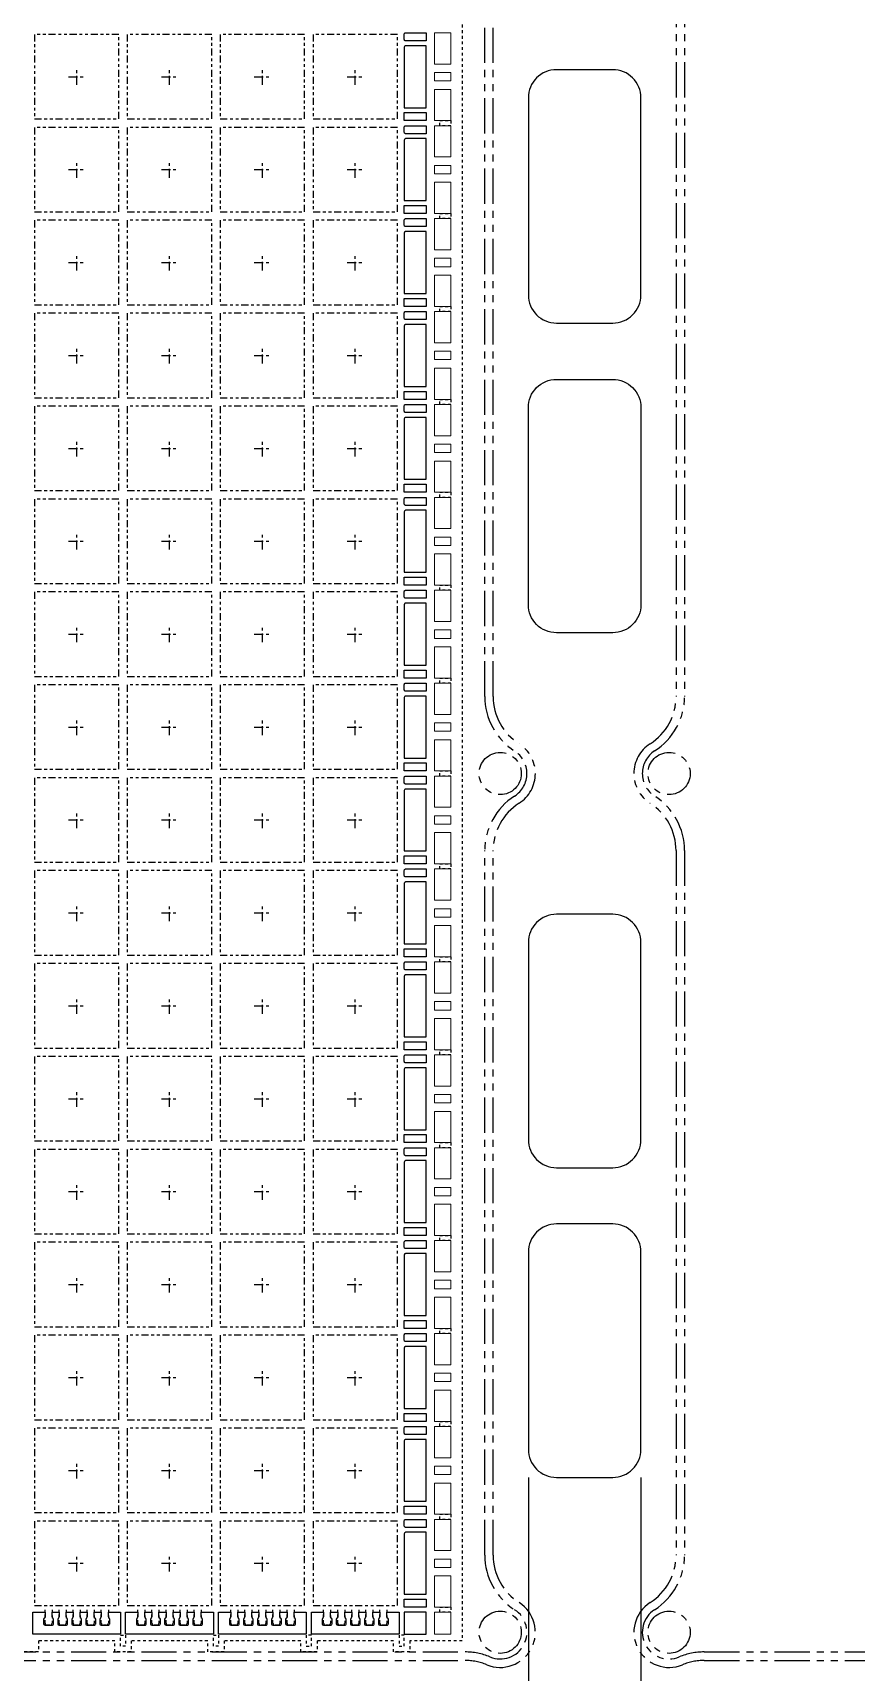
# Model space of a CAD drawing. Extents: x -344 to -21, y -394 to -4.
# Drawn here: x -262.6 to -233.3, y -335.7 to -277.4 of the extents above; entities that cross this region are included whole.
import ezdxf

# ---------------------------------------------------------------- set-up
doc = ezdxf.new("R2010")
doc.units = 0
doc.header["$MEASUREMENT"] = 0
for name, pattern in [('CENTER', [50.8, 31.75, -6.35, 6.35, -6.35]), ('HIDDEN', [0.375, 0.25, -0.125]), ('PHANTOM', [2.5, 1.25, -0.25, 0.25, -0.25, 0.25, -0.25])]:
    doc.linetypes.add(name, pattern=pattern)
doc.layers.add('1', color=7, linetype='CONTINUOUS')
doc.layers.add('1D', color=4, linetype='CONTINUOUS')

msp = doc.modelspace()

# ---------------------------------------------------------------- linework, layer by layer
at = {"layer": '1'}
for points in [[(-249.3483, -277.7288, -0.4142136), (-249.3983, -277.6788), (-249.3983, -277.4938, -0.4142136), (-249.3483, -277.4438), (-248.6183, -277.4438), (-248.6183, -277.7288)], [(-240.9883, -286.7538), (-240.9883, -279.7538, 0.4142136), (-241.9883, -278.7538), (-243.9883, -278.7538, 0.4142136), (-244.9883, -279.7538), (-244.9883, -286.7538, 0.4142136), (-243.9883, -287.7538), (-241.9883, -287.7538, 0.4142136)], [(-249.3483, -281.0288, -0.4142136), (-249.3983, -280.9788), (-249.3983, -280.7938, -0.4142136), (-249.3483, -280.7438), (-248.6183, -280.7438), (-248.6183, -281.0288)], [(-249.3483, -284.3288, -0.4142136), (-249.3983, -284.2788), (-249.3983, -284.0938, -0.4142136), (-249.3483, -284.0438), (-248.6183, -284.0438), (-248.6183, -284.3288)], [(-249.3483, -287.6288, -0.4142136), (-249.3983, -287.5788), (-249.3983, -287.3938, -0.4142136), (-249.3483, -287.3438), (-248.6183, -287.3438), (-248.6183, -287.6288)], [(-241.9883, -298.7538), (-243.9883, -298.7538, -0.4142136), (-244.9883, -297.7538), (-244.9883, -290.7538, -0.4142136), (-243.9883, -289.7538), (-241.9883, -289.7538, -0.4142136), (-240.9883, -290.7538), (-240.9883, -297.7538, -0.4142136)], [(-249.3483, -290.9288, -0.4142136), (-249.3983, -290.8788), (-249.3983, -290.6938, -0.4142136), (-249.3483, -290.6438), (-248.6183, -290.6438), (-248.6183, -290.9288)], [(-249.3483, -294.2288, -0.4142136), (-249.3983, -294.1788), (-249.3983, -293.9938, -0.4142136), (-249.3483, -293.9438), (-248.6183, -293.9438), (-248.6183, -294.2288)], [(-249.3483, -297.5288, -0.4142136), (-249.3983, -297.4788), (-249.3983, -297.2938, -0.4142136), (-249.3483, -297.2438), (-248.6183, -297.2438), (-248.6183, -297.5288)], [(-249.3483, -300.8288, -0.4142136), (-249.3983, -300.7788), (-249.3983, -300.5938, -0.4142136), (-249.3483, -300.5438), (-248.6183, -300.5438), (-248.6183, -300.8288)], [(-249.3483, -304.1288, -0.4142136), (-249.3983, -304.0788), (-249.3983, -303.8938, -0.4142136), (-249.3483, -303.8438), (-248.6183, -303.8438), (-248.6183, -304.1288)], [(-249.3483, -307.4288, -0.4142136), (-249.3983, -307.3788), (-249.3983, -307.1938, -0.4142136), (-249.3483, -307.1438), (-248.6183, -307.1438), (-248.6183, -307.4288)], [(-243.9883, -317.7538), (-241.9883, -317.7538, 0.4142136), (-240.9883, -316.7538), (-240.9883, -309.7538, 0.4142136), (-241.9883, -308.7538), (-243.9883, -308.7538, 0.4142136), (-244.9883, -309.7538), (-244.9883, -316.7538, 0.4142136)], [(-249.3483, -310.7288, -0.4142136), (-249.3983, -310.6788), (-249.3983, -310.4938, -0.4142136), (-249.3483, -310.4438), (-248.6183, -310.4438), (-248.6183, -310.7288)], [(-249.3483, -314.0288, -0.4142136), (-249.3983, -313.9788), (-249.3983, -313.7938, -0.4142136), (-249.3483, -313.7438), (-248.6183, -313.7438), (-248.6183, -314.0288)], [(-249.3483, -317.3288, -0.4142136), (-249.3983, -317.2788), (-249.3983, -317.0938, -0.4142136), (-249.3483, -317.0438), (-248.6183, -317.0438), (-248.6183, -317.3288)], [(-241.9883, -328.7538, 0.4142136), (-240.9883, -327.7538), (-240.9883, -320.7538, 0.4142136), (-241.9883, -319.7538), (-243.9883, -319.7538, 0.4142136), (-244.9883, -320.7538), (-244.9883, -327.7538, 0.4142136), (-243.9883, -328.7538)], [(-249.3483, -320.6288, -0.4142136), (-249.3983, -320.5788), (-249.3983, -320.3938, -0.4142136), (-249.3483, -320.3438), (-248.6183, -320.3438), (-248.6183, -320.6288)], [(-249.3483, -323.9288, -0.4142136), (-249.3983, -323.8788), (-249.3983, -323.6938, -0.4142136), (-249.3483, -323.6438), (-248.6183, -323.6438), (-248.6183, -323.9288)], [(-249.3483, -327.2288, -0.4142136), (-249.3983, -327.1788), (-249.3983, -326.9938, -0.4142136), (-249.3483, -326.9438), (-248.6183, -326.9438), (-248.6183, -327.2288)], [(-249.3483, -330.5288, -0.4142136), (-249.3983, -330.4788), (-249.3983, -330.2938, -0.4142136), (-249.3483, -330.2438), (-248.6183, -330.2438), (-248.6183, -330.5288)], [(-259.4783, -334.3238), (-262.5983, -334.3238), (-262.5983, -333.5438), (-262.1633, -333.5438), (-262.1633, -333.7038), (-262.2133, -333.7904), (-262.2133, -333.9538, 0.4142132), (-262.1633, -334.0038), (-261.9133, -334.0038, 0.4142139), (-261.8633, -333.9538), (-261.8633, -333.7904), (-261.9133, -333.7038), (-261.9133, -333.5438), (-261.6633, -333.5438), (-261.6633, -333.7038), (-261.7133, -333.7904), (-261.7133, -333.9538, 0.4142132), (-261.6633, -334.0038), (-261.4133, -334.0038, 0.4142139), (-261.3633, -333.9538), (-261.3633, -333.7904), (-261.4133, -333.7038), (-261.4133, -333.5438), (-261.1633, -333.5438), (-261.1633, -333.7038), (-261.2133, -333.7904), (-261.2133, -333.9538, 0.4142132), (-261.1633, -334.0038), (-260.9133, -334.0038, 0.4142139), (-260.8633, -333.9538), (-260.8633, -333.7904), (-260.9133, -333.7038), (-260.9133, -333.5438), (-260.6633, -333.5438), (-260.6633, -333.7038), (-260.7133, -333.7904), (-260.7133, -333.9538, 0.4142132), (-260.6633, -334.0038), (-260.4133, -334.0038, 0.4142139), (-260.3633, -333.9538), (-260.3633, -333.7904), (-260.4133, -333.7038), (-260.4133, -333.5438), (-260.1633, -333.5438), (-260.1633, -333.7038), (-260.2133, -333.7904), (-260.2133, -333.9538, 0.4142132), (-260.1633, -334.0038), (-259.9133, -334.0038, 0.4142139), (-259.8633, -333.9538), (-259.8633, -333.7904), (-259.9133, -333.7038), (-259.9133, -333.5438), (-259.4783, -333.5438)], [(-256.1783, -334.3238), (-259.2983, -334.3238), (-259.2983, -333.5438), (-258.8633, -333.5438), (-258.8633, -333.7038), (-258.9133, -333.7904), (-258.9133, -333.9538, 0.4142132), (-258.8633, -334.0038), (-258.6133, -334.0038, 0.4142139), (-258.5633, -333.9538), (-258.5633, -333.7904), (-258.6133, -333.7038), (-258.6133, -333.5438), (-258.3633, -333.5438), (-258.3633, -333.7038), (-258.4133, -333.7904), (-258.4133, -333.9538, 0.4142132), (-258.3633, -334.0038), (-258.1133, -334.0038, 0.4142139), (-258.0633, -333.9538), (-258.0633, -333.7904), (-258.1133, -333.7038), (-258.1133, -333.5438), (-257.8633, -333.5438), (-257.8633, -333.7038), (-257.9133, -333.7904), (-257.9133, -333.9538, 0.4142132), (-257.8633, -334.0038), (-257.6133, -334.0038, 0.4142139), (-257.5633, -333.9538), (-257.5633, -333.7904), (-257.6133, -333.7038), (-257.6133, -333.5438), (-257.3633, -333.5438), (-257.3633, -333.7038), (-257.4133, -333.7904), (-257.4133, -333.9538, 0.4142132), (-257.3633, -334.0038), (-257.1133, -334.0038, 0.4142139), (-257.0633, -333.9538), (-257.0633, -333.7904), (-257.1133, -333.7038), (-257.1133, -333.5438), (-256.8633, -333.5438), (-256.8633, -333.7038), (-256.9133, -333.7904), (-256.9133, -333.9538, 0.4142132), (-256.8633, -334.0038), (-256.6133, -334.0038, 0.4142139), (-256.5633, -333.9538), (-256.5633, -333.7904), (-256.6133, -333.7038), (-256.6133, -333.5438), (-256.1783, -333.5438)], [(-252.8783, -334.3238), (-255.9983, -334.3238), (-255.9983, -333.5438), (-255.5633, -333.5438), (-255.5633, -333.7038), (-255.6133, -333.7904), (-255.6133, -333.9538, 0.4142132), (-255.5633, -334.0038), (-255.3133, -334.0038, 0.4142139), (-255.2633, -333.9538), (-255.2633, -333.7904), (-255.3133, -333.7038), (-255.3133, -333.5438), (-255.0633, -333.5438), (-255.0633, -333.7038), (-255.1133, -333.7904), (-255.1133, -333.9538, 0.4142132), (-255.0633, -334.0038), (-254.8133, -334.0038, 0.4142139), (-254.7633, -333.9538), (-254.7633, -333.7904), (-254.8133, -333.7038), (-254.8133, -333.5438), (-254.5633, -333.5438), (-254.5633, -333.7038), (-254.6133, -333.7904), (-254.6133, -333.9538, 0.4142132), (-254.5633, -334.0038), (-254.3133, -334.0038, 0.4142139), (-254.2633, -333.9538), (-254.2633, -333.7904), (-254.3133, -333.7038), (-254.3133, -333.5438), (-254.0633, -333.5438), (-254.0633, -333.7038), (-254.1133, -333.7904), (-254.1133, -333.9538, 0.4142132), (-254.0633, -334.0038), (-253.8133, -334.0038, 0.4142139), (-253.7633, -333.9538), (-253.7633, -333.7904), (-253.8133, -333.7038), (-253.8133, -333.5438), (-253.5633, -333.5438), (-253.5633, -333.7038), (-253.6133, -333.7904), (-253.6133, -333.9538, 0.4142132), (-253.5633, -334.0038), (-253.3133, -334.0038, 0.4142139), (-253.2633, -333.9538), (-253.2633, -333.7904), (-253.3133, -333.7038), (-253.3133, -333.5438), (-252.8783, -333.5438)], [(-249.5783, -334.3238), (-252.6983, -334.3238), (-252.6983, -333.5438), (-252.2633, -333.5438), (-252.2633, -333.7038), (-252.3133, -333.7904), (-252.3133, -333.9538, 0.4142132), (-252.2633, -334.0038), (-252.0133, -334.0038, 0.4142139), (-251.9633, -333.9538), (-251.9633, -333.7904), (-252.0133, -333.7038), (-252.0133, -333.5438), (-251.7633, -333.5438), (-251.7633, -333.7038), (-251.8133, -333.7904), (-251.8133, -333.9538, 0.4142132), (-251.7633, -334.0038), (-251.5133, -334.0038, 0.4142139), (-251.4633, -333.9538), (-251.4633, -333.7904), (-251.5133, -333.7038), (-251.5133, -333.5438), (-251.2633, -333.5438), (-251.2633, -333.7038), (-251.3133, -333.7904), (-251.3133, -333.9538, 0.4142132), (-251.2633, -334.0038), (-251.0133, -334.0038, 0.4142139), (-250.9633, -333.9538), (-250.9633, -333.7904), (-251.0133, -333.7038), (-251.0133, -333.5438), (-250.7633, -333.5438), (-250.7633, -333.7038), (-250.8133, -333.7904), (-250.8133, -333.9538, 0.4142132), (-250.7633, -334.0038), (-250.5133, -334.0038, 0.4142139), (-250.4633, -333.9538), (-250.4633, -333.7904), (-250.5133, -333.7038), (-250.5133, -333.5438), (-250.2633, -333.5438), (-250.2633, -333.7038), (-250.3133, -333.7904), (-250.3133, -333.9538, 0.4142132), (-250.2633, -334.0038), (-250.0133, -334.0038, 0.4142139), (-249.9633, -333.9538), (-249.9633, -333.7904), (-250.0133, -333.7038), (-250.0133, -333.5438), (-249.5783, -333.5438)]]:
    msp.add_lwpolyline(points, format="xyb", close=True, dxfattribs=at)
at = {"layer": '1', "lineweight": 20}
for points in [[(-247.7383, -278.5538), (-248.3183, -278.5538), (-248.3183, -277.4438), (-247.7383, -277.4438)], [(-247.7383, -279.1538), (-248.3183, -279.1538), (-248.3183, -278.8538), (-247.7383, -278.8538)], [(-248.3183, -279.4538), (-248.3183, -280.5638), (-247.7383, -280.5638), (-247.7383, -279.4538)], [(-247.7383, -281.8538), (-248.3183, -281.8538), (-248.3183, -280.7438), (-247.7383, -280.7438)], [(-247.7383, -282.4538), (-248.3183, -282.4538), (-248.3183, -282.1538), (-247.7383, -282.1538)], [(-248.3183, -282.7538), (-248.3183, -283.8638), (-247.7383, -283.8638), (-247.7383, -282.7538)], [(-247.7383, -285.1538), (-248.3183, -285.1538), (-248.3183, -284.0438), (-247.7383, -284.0438)], [(-247.7383, -285.7538), (-248.3183, -285.7538), (-248.3183, -285.4538), (-247.7383, -285.4538)], [(-248.3183, -286.0538), (-248.3183, -287.1638), (-247.7383, -287.1638), (-247.7383, -286.0538)], [(-247.7383, -288.4538), (-248.3183, -288.4538), (-248.3183, -287.3438), (-247.7383, -287.3438)], [(-247.7383, -289.0538), (-248.3183, -289.0538), (-248.3183, -288.7538), (-247.7383, -288.7538)], [(-248.3183, -289.3538), (-248.3183, -290.4638), (-247.7383, -290.4638), (-247.7383, -289.3538)], [(-247.7383, -291.7538), (-248.3183, -291.7538), (-248.3183, -290.6438), (-247.7383, -290.6438)], [(-247.7383, -292.3538), (-248.3183, -292.3538), (-248.3183, -292.0538), (-247.7383, -292.0538)], [(-248.3183, -292.6538), (-248.3183, -293.7638), (-247.7383, -293.7638), (-247.7383, -292.6538)], [(-247.7383, -295.0538), (-248.3183, -295.0538), (-248.3183, -293.9438), (-247.7383, -293.9438)], [(-247.7383, -295.6538), (-248.3183, -295.6538), (-248.3183, -295.3538), (-247.7383, -295.3538)], [(-248.3183, -295.9538), (-248.3183, -297.0638), (-247.7383, -297.0638), (-247.7383, -295.9538)], [(-247.7383, -298.3538), (-248.3183, -298.3538), (-248.3183, -297.2438), (-247.7383, -297.2438)], [(-247.7383, -298.9538), (-248.3183, -298.9538), (-248.3183, -298.6538), (-247.7383, -298.6538)], [(-248.3183, -299.2538), (-248.3183, -300.3638), (-247.7383, -300.3638), (-247.7383, -299.2538)], [(-247.7383, -301.6538), (-248.3183, -301.6538), (-248.3183, -300.5438), (-247.7383, -300.5438)], [(-247.7383, -302.2538), (-248.3183, -302.2538), (-248.3183, -301.9538), (-247.7383, -301.9538)], [(-248.3183, -302.5538), (-248.3183, -303.6638), (-247.7383, -303.6638), (-247.7383, -302.5538)], [(-247.7383, -304.9538), (-248.3183, -304.9538), (-248.3183, -303.8438), (-247.7383, -303.8438)], [(-247.7383, -305.5538), (-248.3183, -305.5538), (-248.3183, -305.2538), (-247.7383, -305.2538)], [(-248.3183, -305.8538), (-248.3183, -306.9638), (-247.7383, -306.9638), (-247.7383, -305.8538)], [(-247.7383, -308.2538), (-248.3183, -308.2538), (-248.3183, -307.1438), (-247.7383, -307.1438)], [(-247.7383, -308.8538), (-248.3183, -308.8538), (-248.3183, -308.5538), (-247.7383, -308.5538)], [(-248.3183, -309.1538), (-248.3183, -310.2638), (-247.7383, -310.2638), (-247.7383, -309.1538)], [(-247.7383, -311.5538), (-248.3183, -311.5538), (-248.3183, -310.4438), (-247.7383, -310.4438)], [(-247.7383, -312.1538), (-248.3183, -312.1538), (-248.3183, -311.8538), (-247.7383, -311.8538)], [(-248.3183, -312.4538), (-248.3183, -313.5638), (-247.7383, -313.5638), (-247.7383, -312.4538)], [(-247.7383, -314.8538), (-248.3183, -314.8538), (-248.3183, -313.7438), (-247.7383, -313.7438)], [(-247.7383, -315.4538), (-248.3183, -315.4538), (-248.3183, -315.1538), (-247.7383, -315.1538)], [(-248.3183, -315.7538), (-248.3183, -316.8638), (-247.7383, -316.8638), (-247.7383, -315.7538)], [(-247.7383, -318.1538), (-248.3183, -318.1538), (-248.3183, -317.0438), (-247.7383, -317.0438)], [(-247.7383, -318.7538), (-248.3183, -318.7538), (-248.3183, -318.4538), (-247.7383, -318.4538)], [(-248.3183, -319.0538), (-248.3183, -320.1638), (-247.7383, -320.1638), (-247.7383, -319.0538)], [(-247.7383, -321.4538), (-248.3183, -321.4538), (-248.3183, -320.3438), (-247.7383, -320.3438)], [(-247.7383, -322.0538), (-248.3183, -322.0538), (-248.3183, -321.7538), (-247.7383, -321.7538)], [(-248.3183, -322.3538), (-248.3183, -323.4638), (-247.7383, -323.4638), (-247.7383, -322.3538)], [(-247.7383, -324.7538), (-248.3183, -324.7538), (-248.3183, -323.6438), (-247.7383, -323.6438)], [(-247.7383, -325.3538), (-248.3183, -325.3538), (-248.3183, -325.0538), (-247.7383, -325.0538)], [(-248.3183, -325.6538), (-248.3183, -326.7638), (-247.7383, -326.7638), (-247.7383, -325.6538)], [(-247.7383, -328.0538), (-248.3183, -328.0538), (-248.3183, -326.9438), (-247.7383, -326.9438)], [(-247.7383, -328.6538), (-248.3183, -328.6538), (-248.3183, -328.3538), (-247.7383, -328.3538)], [(-248.3183, -328.9538), (-248.3183, -330.0638), (-247.7383, -330.0638), (-247.7383, -328.9538)], [(-247.7383, -331.3538), (-248.3183, -331.3538), (-248.3183, -330.2438), (-247.7383, -330.2438)], [(-247.7383, -331.9538), (-248.3183, -331.9538), (-248.3183, -331.6538), (-247.7383, -331.6538)], [(-248.3183, -332.2538), (-248.3183, -333.3638), (-247.7383, -333.3638), (-247.7383, -332.2538)], [(-247.7383, -334.3238), (-248.3183, -334.3238), (-248.3183, -333.5438), (-247.7383, -333.5438)]]:
    msp.add_lwpolyline(points, close=True, dxfattribs=at)
at = {"layer": '1', "linetype": 'ByBlock'}
for points in [[(-248.6143, -277.9038), (-249.3483, -277.9038, 0.4142136), (-249.3983, -277.9538), (-249.3983, -280.1038), (-248.6143, -280.1038)], [(-248.6143, -281.2038), (-249.3483, -281.2038, 0.4142136), (-249.3983, -281.2538), (-249.3983, -283.4038), (-248.6143, -283.4038)], [(-248.6143, -284.5038), (-249.3483, -284.5038, 0.4142136), (-249.3983, -284.5538), (-249.3983, -286.7038), (-248.6143, -286.7038)], [(-248.6143, -287.8038), (-249.3483, -287.8038, 0.4142136), (-249.3983, -287.8538), (-249.3983, -290.0038), (-248.6143, -290.0038)], [(-248.6143, -291.1038), (-249.3483, -291.1038, 0.4142136), (-249.3983, -291.1538), (-249.3983, -293.3038), (-248.6143, -293.3038)], [(-248.6143, -294.4038), (-249.3483, -294.4038, 0.4142136), (-249.3983, -294.4538), (-249.3983, -296.6038), (-248.6143, -296.6038)], [(-248.6143, -297.7038), (-249.3483, -297.7038, 0.4142136), (-249.3983, -297.7538), (-249.3983, -299.9038), (-248.6143, -299.9038)], [(-248.6143, -301.0038), (-249.3483, -301.0038, 0.4142136), (-249.3983, -301.0538), (-249.3983, -303.2038), (-248.6143, -303.2038)], [(-248.6143, -304.3038), (-249.3483, -304.3038, 0.4142136), (-249.3983, -304.3538), (-249.3983, -306.5038), (-248.6143, -306.5038)], [(-248.6143, -307.6038), (-249.3483, -307.6038, 0.4142136), (-249.3983, -307.6538), (-249.3983, -309.8038), (-248.6143, -309.8038)], [(-248.6143, -310.9038), (-249.3483, -310.9038, 0.4142136), (-249.3983, -310.9538), (-249.3983, -313.1038), (-248.6143, -313.1038)], [(-248.6143, -314.2038), (-249.3483, -314.2038, 0.4142136), (-249.3983, -314.2538), (-249.3983, -316.4038), (-248.6143, -316.4038)], [(-248.6143, -317.5038), (-249.3483, -317.5038, 0.4142136), (-249.3983, -317.5538), (-249.3983, -319.7038), (-248.6143, -319.7038)], [(-248.6143, -320.8038), (-249.3483, -320.8038, 0.4142136), (-249.3983, -320.8538), (-249.3983, -323.0038), (-248.6143, -323.0038)], [(-248.6143, -324.1038), (-249.3483, -324.1038, 0.4142136), (-249.3983, -324.1538), (-249.3983, -326.3038), (-248.6143, -326.3038)], [(-248.6143, -327.4038), (-249.3483, -327.4038, 0.4142136), (-249.3983, -327.4538), (-249.3983, -329.6038), (-248.6143, -329.6038)], [(-248.6143, -330.7038), (-249.3483, -330.7038, 0.4142136), (-249.3983, -330.7538), (-249.3983, -332.9038), (-248.6143, -332.9038)]]:
    msp.add_lwpolyline(points, format="xyb", close=True, dxfattribs=at)
at = {"layer": '1'}
for points in [[(-249.3983, -280.2788), (-248.6183, -280.2788), (-248.6183, -280.5638), (-249.3983, -280.5638)], [(-249.3983, -283.5788), (-248.6183, -283.5788), (-248.6183, -283.8638), (-249.3983, -283.8638)], [(-249.3983, -286.8788), (-248.6183, -286.8788), (-248.6183, -287.1638), (-249.3983, -287.1638)], [(-249.3983, -290.1788), (-248.6183, -290.1788), (-248.6183, -290.4638), (-249.3983, -290.4638)], [(-249.3983, -293.4788), (-248.6183, -293.4788), (-248.6183, -293.7638), (-249.3983, -293.7638)], [(-249.3983, -296.7788), (-248.6183, -296.7788), (-248.6183, -297.0638), (-249.3983, -297.0638)], [(-249.3983, -300.0788), (-248.6183, -300.0788), (-248.6183, -300.3638), (-249.3983, -300.3638)], [(-249.3983, -303.3788), (-248.6183, -303.3788), (-248.6183, -303.6638), (-249.3983, -303.6638)], [(-249.3983, -306.6788), (-248.6183, -306.6788), (-248.6183, -306.9638), (-249.3983, -306.9638)], [(-249.3983, -309.9788), (-248.6183, -309.9788), (-248.6183, -310.2638), (-249.3983, -310.2638)], [(-249.3983, -313.2788), (-248.6183, -313.2788), (-248.6183, -313.5638), (-249.3983, -313.5638)], [(-249.3983, -316.5788), (-248.6183, -316.5788), (-248.6183, -316.8638), (-249.3983, -316.8638)], [(-249.3983, -319.8788), (-248.6183, -319.8788), (-248.6183, -320.1638), (-249.3983, -320.1638)], [(-249.3983, -323.1788), (-248.6183, -323.1788), (-248.6183, -323.4638), (-249.3983, -323.4638)], [(-249.3983, -326.4788), (-248.6183, -326.4788), (-248.6183, -326.7638), (-249.3983, -326.7638)], [(-249.3983, -329.7788), (-248.6183, -329.7788), (-248.6183, -330.0638), (-249.3983, -330.0638)], [(-249.3983, -333.0788), (-248.6183, -333.0788), (-248.6183, -333.3638), (-249.3983, -333.3638)], [(-248.6183, -333.5438), (-249.3983, -333.5438), (-249.3983, -334.3238), (-248.6183, -334.3238)]]:
    msp.add_lwpolyline(points, close=True, dxfattribs=at)
at = {"layer": '1D', "linetype": 'CENTER', "ltscale": 0.01}
for p, q in [((-261.0383, -279.2926), (-261.0383, -278.7151)), ((-257.7383, -279.2926), (-257.7383, -278.7151)), ((-254.4383, -279.2926), (-254.4383, -278.7151)), ((-251.1383, -279.2926), (-251.1383, -278.7151)), ((-261.3271, -279.0038), (-260.7496, -279.0038)), ((-258.0271, -279.0038), (-257.4496, -279.0038)), ((-254.7271, -279.0038), (-254.1496, -279.0038)), ((-251.4271, -279.0038), (-250.8496, -279.0038)), ((-261.3271, -282.3038), (-260.7496, -282.3038)), ((-261.0383, -282.5926), (-261.0383, -282.0151)), ((-258.0271, -282.3038), (-257.4496, -282.3038)), ((-257.7383, -282.5926), (-257.7383, -282.0151)), ((-254.7271, -282.3038), (-254.1496, -282.3038)), ((-254.4383, -282.5926), (-254.4383, -282.0151)), ((-251.4271, -282.3038), (-250.8496, -282.3038)), ((-251.1383, -282.5926), (-251.1383, -282.0151)), ((-261.0383, -285.8926), (-261.0383, -285.3151)), ((-257.7383, -285.8926), (-257.7383, -285.3151)), ((-254.4383, -285.8926), (-254.4383, -285.3151)), ((-251.1383, -285.8926), (-251.1383, -285.3151)), ((-261.3271, -285.6038), (-260.7496, -285.6038)), ((-258.0271, -285.6038), (-257.4496, -285.6038)), ((-254.7271, -285.6038), (-254.1496, -285.6038)), ((-251.4271, -285.6038), (-250.8496, -285.6038)), ((-261.0383, -289.1926), (-261.0383, -288.6151)), ((-257.7383, -289.1926), (-257.7383, -288.6151)), ((-254.4383, -289.1926), (-254.4383, -288.6151)), ((-251.1383, -289.1926), (-251.1383, -288.6151)), ((-261.3271, -288.9038), (-260.7496, -288.9038)), ((-258.0271, -288.9038), (-257.4496, -288.9038)), ((-254.7271, -288.9038), (-254.1496, -288.9038)), ((-251.4271, -288.9038), (-250.8496, -288.9038)), ((-261.3271, -292.2038), (-260.7496, -292.2038)), ((-261.0383, -292.4926), (-261.0383, -291.9151)), ((-258.0271, -292.2038), (-257.4496, -292.2038)), ((-257.7383, -292.4926), (-257.7383, -291.9151)), ((-254.7271, -292.2038), (-254.1496, -292.2038)), ((-254.4383, -292.4926), (-254.4383, -291.9151)), ((-251.4271, -292.2038), (-250.8496, -292.2038)), ((-251.1383, -292.4926), (-251.1383, -291.9151)), ((-261.0383, -295.7926), (-261.0383, -295.2151)), ((-257.7383, -295.7926), (-257.7383, -295.2151)), ((-254.4383, -295.7926), (-254.4383, -295.2151)), ((-251.1383, -295.7926), (-251.1383, -295.2151)), ((-261.3271, -295.5038), (-260.7496, -295.5038)), ((-258.0271, -295.5038), (-257.4496, -295.5038)), ((-254.7271, -295.5038), (-254.1496, -295.5038)), ((-251.4271, -295.5038), (-250.8496, -295.5038)), ((-261.0383, -299.0926), (-261.0383, -298.5151)), ((-257.7383, -299.0926), (-257.7383, -298.5151)), ((-254.4383, -299.0926), (-254.4383, -298.5151)), ((-251.1383, -299.0926), (-251.1383, -298.5151)), ((-261.3271, -298.8038), (-260.7496, -298.8038)), ((-258.0271, -298.8038), (-257.4496, -298.8038)), ((-254.7271, -298.8038), (-254.1496, -298.8038)), ((-251.4271, -298.8038), (-250.8496, -298.8038)), ((-261.3271, -302.1038), (-260.7496, -302.1038)), ((-261.0383, -302.3926), (-261.0383, -301.8151)), ((-258.0271, -302.1038), (-257.4496, -302.1038)), ((-257.7383, -302.3926), (-257.7383, -301.8151)), ((-254.7271, -302.1038), (-254.1496, -302.1038)), ((-254.4383, -302.3926), (-254.4383, -301.8151)), ((-251.4271, -302.1038), (-250.8496, -302.1038)), ((-251.1383, -302.3926), (-251.1383, -301.8151)), ((-261.0383, -305.6926), (-261.0383, -305.1151)), ((-257.7383, -305.6926), (-257.7383, -305.1151)), ((-254.4383, -305.6926), (-254.4383, -305.1151)), ((-251.1383, -305.6926), (-251.1383, -305.1151)), ((-261.3271, -305.4038), (-260.7496, -305.4038)), ((-258.0271, -305.4038), (-257.4496, -305.4038)), ((-254.7271, -305.4038), (-254.1496, -305.4038)), ((-251.4271, -305.4038), (-250.8496, -305.4038)), ((-261.0383, -308.9926), (-261.0383, -308.4151)), ((-257.7383, -308.9926), (-257.7383, -308.4151)), ((-254.4383, -308.9926), (-254.4383, -308.4151)), ((-251.1383, -308.9926), (-251.1383, -308.4151)), ((-261.3271, -308.7038), (-260.7496, -308.7038)), ((-258.0271, -308.7038), (-257.4496, -308.7038)), ((-254.7271, -308.7038), (-254.1496, -308.7038)), ((-251.4271, -308.7038), (-250.8496, -308.7038)), ((-261.3271, -312.0038), (-260.7496, -312.0038)), ((-261.0383, -312.2926), (-261.0383, -311.7151)), ((-258.0271, -312.0038), (-257.4496, -312.0038)), ((-257.7383, -312.2926), (-257.7383, -311.7151)), ((-254.7271, -312.0038), (-254.1496, -312.0038)), ((-254.4383, -312.2926), (-254.4383, -311.7151)), ((-251.4271, -312.0038), (-250.8496, -312.0038)), ((-251.1383, -312.2926), (-251.1383, -311.7151)), ((-261.0383, -315.5926), (-261.0383, -315.0151)), ((-257.7383, -315.5926), (-257.7383, -315.0151)), ((-254.4383, -315.5926), (-254.4383, -315.0151)), ((-251.1383, -315.5926), (-251.1383, -315.0151)), ((-261.3271, -315.3038), (-260.7496, -315.3038)), ((-258.0271, -315.3038), (-257.4496, -315.3038)), ((-254.7271, -315.3038), (-254.1496, -315.3038)), ((-251.4271, -315.3038), (-250.8496, -315.3038)), ((-261.0383, -318.8926), (-261.0383, -318.3151)), ((-257.7383, -318.8926), (-257.7383, -318.3151)), ((-254.4383, -318.8926), (-254.4383, -318.3151)), ((-251.1383, -318.8926), (-251.1383, -318.3151)), ((-261.3271, -318.6038), (-260.7496, -318.6038)), ((-258.0271, -318.6038), (-257.4496, -318.6038)), ((-254.7271, -318.6038), (-254.1496, -318.6038)), ((-251.4271, -318.6038), (-250.8496, -318.6038)), ((-261.3271, -321.9038), (-260.7496, -321.9038)), ((-261.0383, -322.1926), (-261.0383, -321.6151)), ((-258.0271, -321.9038), (-257.4496, -321.9038)), ((-257.7383, -322.1926), (-257.7383, -321.6151)), ((-254.7271, -321.9038), (-254.1496, -321.9038)), ((-254.4383, -322.1926), (-254.4383, -321.6151)), ((-251.4271, -321.9038), (-250.8496, -321.9038)), ((-251.1383, -322.1926), (-251.1383, -321.6151)), ((-261.0383, -325.4926), (-261.0383, -324.9151)), ((-257.7383, -325.4926), (-257.7383, -324.9151)), ((-254.4383, -325.4926), (-254.4383, -324.9151)), ((-251.1383, -325.4926), (-251.1383, -324.9151)), ((-261.3271, -325.2038), (-260.7496, -325.2038)), ((-258.0271, -325.2038), (-257.4496, -325.2038)), ((-254.7271, -325.2038), (-254.1496, -325.2038)), ((-251.4271, -325.2038), (-250.8496, -325.2038)), ((-261.0383, -328.7926), (-261.0383, -328.2151)), ((-257.7383, -328.7926), (-257.7383, -328.2151)), ((-254.4383, -328.7926), (-254.4383, -328.2151)), ((-251.1383, -328.7926), (-251.1383, -328.2151)), ((-261.3271, -328.5038), (-260.7496, -328.5038)), ((-258.0271, -328.5038), (-257.4496, -328.5038)), ((-254.7271, -328.5038), (-254.1496, -328.5038)), ((-251.4271, -328.5038), (-250.8496, -328.5038)), ((-261.3271, -331.8038), (-260.7496, -331.8038)), ((-261.0383, -332.0926), (-261.0383, -331.5151)), ((-258.0271, -331.8038), (-257.4496, -331.8038)), ((-257.7383, -332.0926), (-257.7383, -331.5151)), ((-254.7271, -331.8038), (-254.1496, -331.8038)), ((-254.4383, -332.0926), (-254.4383, -331.5151)), ((-251.4271, -331.8038), (-250.8496, -331.8038)), ((-251.1383, -332.0926), (-251.1383, -331.5151))]:
    msp.add_line(p, q, dxfattribs=at)
at = {"layer": '1D', "linetype": 'ByBlock'}
for p, q in [((-244.9883, -328.7618), (-244.9883, -350.9639)), ((-240.9883, -328.7618), (-240.9883, -350.9639))]:
    msp.add_line(p, q, dxfattribs=at)
at = {"layer": '1D', "color": 2, "linetype": 'PHANTOM'}
for points in [[(-247.2383, -272.2538), (-301.2383, -272.2538, -0.0990195), (-302.0076, -272.1, 0.9166595), (-303.1614, -274.3072, -0.2559241), (-302.2383, -275.9925), (-302.2383, -301.0152, -0.2559241), (-303.1614, -302.7005, 0.5477226), (-303.1614, -304.8072, -0.2559241), (-302.2383, -306.4925), (-302.2383, -331.5152, -0.2559241), (-303.1614, -333.2005, 0.9166595), (-302.0076, -335.4077, -0.0990195), (-301.2383, -335.2538), (-247.2383, -335.2538, -0.0990195), (-246.4691, -335.4077, 0.9166595), (-245.3153, -333.2005, -0.2559241), (-246.2383, -331.5152), (-246.2383, -306.4925, -0.2559241), (-245.3153, -304.8072, 0.5477226), (-245.3153, -302.7005, -0.2559241), (-246.2383, -301.0152), (-246.2383, -275.9925, -0.2559241), (-245.3153, -274.3072, 0.9166595), (-246.4691, -272.1, -0.0990195)], [(-247.2383, -272.5538), (-301.2383, -272.5538, -0.0990195), (-302.1229, -272.3769, 0.9166595), (-302.9999, -274.0544, -0.2559241), (-301.9383, -275.9925), (-301.9383, -301.0152, -0.2559241), (-302.9999, -302.9533, 0.5477226), (-302.9999, -304.5544, -0.2559241), (-301.9383, -306.4925), (-301.9383, -331.5152, -0.2559241), (-302.9999, -333.4533, 0.9166595), (-302.1229, -335.1308, -0.0990195), (-301.2383, -334.9538), (-247.2383, -334.9538, -0.0990195), (-246.3537, -335.1308, 0.9166595), (-245.4768, -333.4533, -0.2559241), (-246.5383, -331.5152), (-246.5383, -306.4925, -0.2559241), (-245.4768, -304.5544, 0.5477226), (-245.4768, -302.9533, -0.2559241), (-246.5383, -301.0152), (-246.5383, -275.9925, -0.2559241), (-245.4768, -274.0544, 0.9166595), (-246.3537, -272.3769, -0.0990195)], [(-184.7383, -272.2538), (-238.7383, -272.2538, -0.0990195), (-239.5076, -272.1, 0.9166595), (-240.6614, -274.3072, -0.2559241), (-239.7383, -275.9925), (-239.7383, -301.0152, -0.2559241), (-240.6614, -302.7005, 0.5477226), (-240.6614, -304.8072, -0.2559241), (-239.7383, -306.4925), (-239.7383, -331.5152, -0.2559241), (-240.6614, -333.2005, 0.9166595), (-239.5076, -335.4077, -0.0990195), (-238.7383, -335.2538), (-184.7383, -335.2538, -0.0990195), (-183.9691, -335.4077, 0.9166595), (-182.8153, -333.2005, -0.2559241), (-183.7383, -331.5152), (-183.7383, -306.4925, -0.2559241), (-182.8153, -304.8072, 0.5477226), (-182.8153, -302.7005, -0.2559241), (-183.7383, -301.0152), (-183.7383, -275.9925, -0.2559241), (-182.8153, -274.3072, 0.9166595), (-183.9691, -272.1, -0.0990195)], [(-184.7383, -272.5538), (-238.7383, -272.5538, -0.0990195), (-239.6229, -272.3769, 0.9166595), (-240.4999, -274.0544, -0.2559241), (-239.4383, -275.9925), (-239.4383, -301.0152, -0.2559241), (-240.4999, -302.9533, 0.5477226), (-240.4999, -304.5544, -0.2559241), (-239.4383, -306.4925), (-239.4383, -331.5152, -0.2559241), (-240.4999, -333.4533, 0.9166595), (-239.6229, -335.1308, -0.0990195), (-238.7383, -334.9538), (-184.7383, -334.9538, -0.0990195), (-183.8537, -335.1308, 0.9166595), (-182.9768, -333.4533, -0.2559241), (-184.0383, -331.5152), (-184.0383, -306.4925, -0.2559241), (-182.9768, -304.5544, 0.5477226), (-182.9768, -302.9533, -0.2559241), (-184.0383, -301.0152), (-184.0383, -275.9925, -0.2559241), (-182.9768, -274.0544, 0.9166595), (-183.8537, -272.3769, -0.0990195)]]:
    msp.add_lwpolyline(points, format="xyb", close=True, dxfattribs=at)
at = {"layer": '1D', "linetype": 'HIDDEN', "ltscale": 0.2}
msp.add_lwpolyline([(-247.3383, -272.9538), (-247.3383, -334.5538), (-249.1983, -334.5538), (-249.1983, -334.9538), (-249.7783, -334.9538), (-249.7783, -334.5538), (-252.4983, -334.5538), (-252.4983, -334.9538), (-253.0783, -334.9538), (-253.0783, -334.5538), (-255.7983, -334.5538), (-255.7983, -334.9538), (-256.3783, -334.9538), (-256.3783, -334.5538), (-259.0983, -334.5538), (-259.0983, -334.9538), (-259.6783, -334.9538), (-259.6783, -334.5538), (-262.3983, -334.5538), (-262.3983, -334.9538), (-262.9783, -334.9538)], dxfattribs=at)
at = {"layer": '1D', "color": 2, "linetype": 'PHANTOM', "ltscale": 0.2}
for points in [[(-259.5383, -280.5038), (-259.5383, -277.5038), (-262.5383, -277.5038), (-262.5383, -280.5038)], [(-256.2383, -280.5038), (-256.2383, -277.5038), (-259.2383, -277.5038), (-259.2383, -280.5038)], [(-252.9383, -280.5038), (-252.9383, -277.5038), (-255.9383, -277.5038), (-255.9383, -280.5038)], [(-249.6383, -280.5038), (-249.6383, -277.5038), (-252.6383, -277.5038), (-252.6383, -280.5038)], [(-259.5383, -283.8038), (-259.5383, -280.8038), (-262.5383, -280.8038), (-262.5383, -283.8038)], [(-256.2383, -283.8038), (-256.2383, -280.8038), (-259.2383, -280.8038), (-259.2383, -283.8038)], [(-252.9383, -283.8038), (-252.9383, -280.8038), (-255.9383, -280.8038), (-255.9383, -283.8038)], [(-249.6383, -283.8038), (-249.6383, -280.8038), (-252.6383, -280.8038), (-252.6383, -283.8038)], [(-259.5383, -287.1038), (-259.5383, -284.1038), (-262.5383, -284.1038), (-262.5383, -287.1038)], [(-256.2383, -287.1038), (-256.2383, -284.1038), (-259.2383, -284.1038), (-259.2383, -287.1038)], [(-252.9383, -287.1038), (-252.9383, -284.1038), (-255.9383, -284.1038), (-255.9383, -287.1038)], [(-249.6383, -287.1038), (-249.6383, -284.1038), (-252.6383, -284.1038), (-252.6383, -287.1038)], [(-259.5383, -290.4038), (-259.5383, -287.4038), (-262.5383, -287.4038), (-262.5383, -290.4038)], [(-256.2383, -290.4038), (-256.2383, -287.4038), (-259.2383, -287.4038), (-259.2383, -290.4038)], [(-252.9383, -290.4038), (-252.9383, -287.4038), (-255.9383, -287.4038), (-255.9383, -290.4038)], [(-249.6383, -290.4038), (-249.6383, -287.4038), (-252.6383, -287.4038), (-252.6383, -290.4038)], [(-259.5383, -293.7038), (-259.5383, -290.7038), (-262.5383, -290.7038), (-262.5383, -293.7038)], [(-256.2383, -293.7038), (-256.2383, -290.7038), (-259.2383, -290.7038), (-259.2383, -293.7038)], [(-252.9383, -293.7038), (-252.9383, -290.7038), (-255.9383, -290.7038), (-255.9383, -293.7038)], [(-249.6383, -293.7038), (-249.6383, -290.7038), (-252.6383, -290.7038), (-252.6383, -293.7038)], [(-259.5383, -297.0038), (-259.5383, -294.0038), (-262.5383, -294.0038), (-262.5383, -297.0038)], [(-256.2383, -297.0038), (-256.2383, -294.0038), (-259.2383, -294.0038), (-259.2383, -297.0038)], [(-252.9383, -297.0038), (-252.9383, -294.0038), (-255.9383, -294.0038), (-255.9383, -297.0038)], [(-249.6383, -297.0038), (-249.6383, -294.0038), (-252.6383, -294.0038), (-252.6383, -297.0038)], [(-259.5383, -300.3038), (-259.5383, -297.3038), (-262.5383, -297.3038), (-262.5383, -300.3038)], [(-256.2383, -300.3038), (-256.2383, -297.3038), (-259.2383, -297.3038), (-259.2383, -300.3038)], [(-252.9383, -300.3038), (-252.9383, -297.3038), (-255.9383, -297.3038), (-255.9383, -300.3038)], [(-249.6383, -300.3038), (-249.6383, -297.3038), (-252.6383, -297.3038), (-252.6383, -300.3038)], [(-259.5383, -303.6038), (-259.5383, -300.6038), (-262.5383, -300.6038), (-262.5383, -303.6038)], [(-256.2383, -303.6038), (-256.2383, -300.6038), (-259.2383, -300.6038), (-259.2383, -303.6038)], [(-252.9383, -303.6038), (-252.9383, -300.6038), (-255.9383, -300.6038), (-255.9383, -303.6038)], [(-249.6383, -303.6038), (-249.6383, -300.6038), (-252.6383, -300.6038), (-252.6383, -303.6038)], [(-259.5383, -306.9038), (-259.5383, -303.9038), (-262.5383, -303.9038), (-262.5383, -306.9038)], [(-256.2383, -306.9038), (-256.2383, -303.9038), (-259.2383, -303.9038), (-259.2383, -306.9038)], [(-252.9383, -306.9038), (-252.9383, -303.9038), (-255.9383, -303.9038), (-255.9383, -306.9038)], [(-249.6383, -306.9038), (-249.6383, -303.9038), (-252.6383, -303.9038), (-252.6383, -306.9038)], [(-259.5383, -310.2038), (-259.5383, -307.2038), (-262.5383, -307.2038), (-262.5383, -310.2038)], [(-256.2383, -310.2038), (-256.2383, -307.2038), (-259.2383, -307.2038), (-259.2383, -310.2038)], [(-252.9383, -310.2038), (-252.9383, -307.2038), (-255.9383, -307.2038), (-255.9383, -310.2038)], [(-249.6383, -310.2038), (-249.6383, -307.2038), (-252.6383, -307.2038), (-252.6383, -310.2038)], [(-259.5383, -313.5038), (-259.5383, -310.5038), (-262.5383, -310.5038), (-262.5383, -313.5038)], [(-256.2383, -313.5038), (-256.2383, -310.5038), (-259.2383, -310.5038), (-259.2383, -313.5038)], [(-252.9383, -313.5038), (-252.9383, -310.5038), (-255.9383, -310.5038), (-255.9383, -313.5038)], [(-249.6383, -313.5038), (-249.6383, -310.5038), (-252.6383, -310.5038), (-252.6383, -313.5038)], [(-259.5383, -316.8038), (-259.5383, -313.8038), (-262.5383, -313.8038), (-262.5383, -316.8038)], [(-256.2383, -316.8038), (-256.2383, -313.8038), (-259.2383, -313.8038), (-259.2383, -316.8038)], [(-252.9383, -316.8038), (-252.9383, -313.8038), (-255.9383, -313.8038), (-255.9383, -316.8038)], [(-249.6383, -316.8038), (-249.6383, -313.8038), (-252.6383, -313.8038), (-252.6383, -316.8038)], [(-259.5383, -320.1038), (-259.5383, -317.1038), (-262.5383, -317.1038), (-262.5383, -320.1038)], [(-256.2383, -320.1038), (-256.2383, -317.1038), (-259.2383, -317.1038), (-259.2383, -320.1038)], [(-252.9383, -320.1038), (-252.9383, -317.1038), (-255.9383, -317.1038), (-255.9383, -320.1038)], [(-249.6383, -320.1038), (-249.6383, -317.1038), (-252.6383, -317.1038), (-252.6383, -320.1038)], [(-259.5383, -323.4038), (-259.5383, -320.4038), (-262.5383, -320.4038), (-262.5383, -323.4038)], [(-256.2383, -323.4038), (-256.2383, -320.4038), (-259.2383, -320.4038), (-259.2383, -323.4038)], [(-252.9383, -323.4038), (-252.9383, -320.4038), (-255.9383, -320.4038), (-255.9383, -323.4038)], [(-249.6383, -323.4038), (-249.6383, -320.4038), (-252.6383, -320.4038), (-252.6383, -323.4038)], [(-259.5383, -326.7038), (-259.5383, -323.7038), (-262.5383, -323.7038), (-262.5383, -326.7038)], [(-256.2383, -326.7038), (-256.2383, -323.7038), (-259.2383, -323.7038), (-259.2383, -326.7038)], [(-252.9383, -326.7038), (-252.9383, -323.7038), (-255.9383, -323.7038), (-255.9383, -326.7038)], [(-249.6383, -326.7038), (-249.6383, -323.7038), (-252.6383, -323.7038), (-252.6383, -326.7038)], [(-259.5383, -330.0038), (-259.5383, -327.0038), (-262.5383, -327.0038), (-262.5383, -330.0038)], [(-256.2383, -330.0038), (-256.2383, -327.0038), (-259.2383, -327.0038), (-259.2383, -330.0038)], [(-252.9383, -330.0038), (-252.9383, -327.0038), (-255.9383, -327.0038), (-255.9383, -330.0038)], [(-249.6383, -330.0038), (-249.6383, -327.0038), (-252.6383, -327.0038), (-252.6383, -330.0038)], [(-259.5383, -333.3038), (-259.5383, -330.3038), (-262.5383, -330.3038), (-262.5383, -333.3038)], [(-256.2383, -333.3038), (-256.2383, -330.3038), (-259.2383, -330.3038), (-259.2383, -333.3038)], [(-252.9383, -333.3038), (-252.9383, -330.3038), (-255.9383, -330.3038), (-255.9383, -333.3038)], [(-249.6383, -333.3038), (-249.6383, -330.3038), (-252.6383, -330.3038), (-252.6383, -333.3038)]]:
    msp.add_lwpolyline(points, close=True, dxfattribs=at)
at = {"layer": '1D', "linetype": 'HIDDEN', "ltscale": 0.2}
for points in [[(-248.1383, -280.5638), (-247.7383, -280.5638), (-247.7383, -280.7438), (-248.1383, -280.7438)], [(-248.1383, -283.8638), (-247.7383, -283.8638), (-247.7383, -284.0438), (-248.1383, -284.0438)], [(-248.1383, -287.1638), (-247.7383, -287.1638), (-247.7383, -287.3438), (-248.1383, -287.3438)], [(-248.1383, -290.4638), (-247.7383, -290.4638), (-247.7383, -290.6438), (-248.1383, -290.6438)], [(-248.1383, -293.7638), (-247.7383, -293.7638), (-247.7383, -293.9438), (-248.1383, -293.9438)], [(-248.1383, -297.0638), (-247.7383, -297.0638), (-247.7383, -297.2438), (-248.1383, -297.2438)], [(-248.1383, -300.3638), (-247.7383, -300.3638), (-247.7383, -300.5438), (-248.1383, -300.5438)], [(-248.1383, -303.6638), (-247.7383, -303.6638), (-247.7383, -303.8438), (-248.1383, -303.8438)], [(-248.1383, -306.9638), (-247.7383, -306.9638), (-247.7383, -307.1438), (-248.1383, -307.1438)], [(-248.1383, -310.2638), (-247.7383, -310.2638), (-247.7383, -310.4438), (-248.1383, -310.4438)], [(-248.1383, -313.5638), (-247.7383, -313.5638), (-247.7383, -313.7438), (-248.1383, -313.7438)], [(-248.1383, -316.8638), (-247.7383, -316.8638), (-247.7383, -317.0438), (-248.1383, -317.0438)], [(-248.1383, -320.1638), (-247.7383, -320.1638), (-247.7383, -320.3438), (-248.1383, -320.3438)], [(-248.1383, -323.4638), (-247.7383, -323.4638), (-247.7383, -323.6438), (-248.1383, -323.6438)], [(-248.1383, -326.7638), (-247.7383, -326.7638), (-247.7383, -326.9438), (-248.1383, -326.9438)], [(-248.1383, -330.0638), (-247.7383, -330.0638), (-247.7383, -330.2438), (-248.1383, -330.2438)], [(-248.1383, -333.3638), (-247.7383, -333.3638), (-247.7383, -333.5438), (-248.1383, -333.5438)], [(-259.2983, -334.3538), (-259.2983, -334.7538), (-259.4783, -334.7538), (-259.4783, -334.3538)], [(-255.9983, -334.3538), (-255.9983, -334.7538), (-256.1783, -334.7538), (-256.1783, -334.3538)], [(-252.8783, -334.3538), (-252.8783, -334.7538), (-252.6983, -334.7538), (-252.6983, -334.3538)], [(-249.5783, -334.3538), (-249.5783, -334.7538), (-249.3983, -334.7538), (-249.3983, -334.3538)]]:
    msp.add_lwpolyline(points, close=True, dxfattribs=at)
for points in [[(-261.9133, -333.4538), (-261.9133, -333.9288, -0.4142136), (-261.9883, -334.0038), (-262.0883, -334.0038, -0.4142136), (-262.1633, -333.9288), (-262.1633, -333.4538)], [(-261.4133, -333.4538), (-261.4133, -333.9288, -0.4142136), (-261.4883, -334.0038), (-261.5883, -334.0038, -0.4142136), (-261.6633, -333.9288), (-261.6633, -333.4538)], [(-260.9133, -333.4538), (-260.9133, -333.9288, -0.4142136), (-260.9883, -334.0038), (-261.0883, -334.0038, -0.4142136), (-261.1633, -333.9288), (-261.1633, -333.4538)], [(-260.4133, -333.4538), (-260.4133, -333.9288, -0.4142136), (-260.4883, -334.0038), (-260.5883, -334.0038, -0.4142136), (-260.6633, -333.9288), (-260.6633, -333.4538)], [(-259.9133, -333.4538), (-259.9133, -333.9288, -0.4142136), (-259.9883, -334.0038), (-260.0883, -334.0038, -0.4142136), (-260.1633, -333.9288), (-260.1633, -333.4538)], [(-258.6133, -333.4538), (-258.6133, -333.9288, -0.4142136), (-258.6883, -334.0038), (-258.7883, -334.0038, -0.4142136), (-258.8633, -333.9288), (-258.8633, -333.4538)], [(-258.1133, -333.4538), (-258.1133, -333.9288, -0.4142136), (-258.1883, -334.0038), (-258.2883, -334.0038, -0.4142136), (-258.3633, -333.9288), (-258.3633, -333.4538)], [(-257.6133, -333.4538), (-257.6133, -333.9288, -0.4142136), (-257.6883, -334.0038), (-257.7883, -334.0038, -0.4142136), (-257.8633, -333.9288), (-257.8633, -333.4538)], [(-257.1133, -333.4538), (-257.1133, -333.9288, -0.4142136), (-257.1883, -334.0038), (-257.2883, -334.0038, -0.4142136), (-257.3633, -333.9288), (-257.3633, -333.4538)], [(-256.6133, -333.4538), (-256.6133, -333.9288, -0.4142136), (-256.6883, -334.0038), (-256.7883, -334.0038, -0.4142136), (-256.8633, -333.9288), (-256.8633, -333.4538)], [(-255.3133, -333.4538), (-255.3133, -333.9288, -0.4142136), (-255.3883, -334.0038), (-255.4883, -334.0038, -0.4142136), (-255.5633, -333.9288), (-255.5633, -333.4538)], [(-254.8133, -333.4538), (-254.8133, -333.9288, -0.4142136), (-254.8883, -334.0038), (-254.9883, -334.0038, -0.4142136), (-255.0633, -333.9288), (-255.0633, -333.4538)], [(-254.3133, -333.4538), (-254.3133, -333.9288, -0.4142136), (-254.3883, -334.0038), (-254.4883, -334.0038, -0.4142136), (-254.5633, -333.9288), (-254.5633, -333.4538)], [(-253.8133, -333.4538), (-253.8133, -333.9288, -0.4142136), (-253.8883, -334.0038), (-253.9883, -334.0038, -0.4142136), (-254.0633, -333.9288), (-254.0633, -333.4538)], [(-253.3133, -333.4538), (-253.3133, -333.9288, -0.4142136), (-253.3883, -334.0038), (-253.4883, -334.0038, -0.4142136), (-253.5633, -333.9288), (-253.5633, -333.4538)], [(-252.0133, -333.4538), (-252.0133, -333.9288, -0.4142136), (-252.0883, -334.0038), (-252.1883, -334.0038, -0.4142136), (-252.2633, -333.9288), (-252.2633, -333.4538)], [(-251.5133, -333.4538), (-251.5133, -333.9288, -0.4142136), (-251.5883, -334.0038), (-251.6883, -334.0038, -0.4142136), (-251.7633, -333.9288), (-251.7633, -333.4538)], [(-251.0133, -333.4538), (-251.0133, -333.9288, -0.4142136), (-251.0883, -334.0038), (-251.1883, -334.0038, -0.4142136), (-251.2633, -333.9288), (-251.2633, -333.4538)], [(-250.5133, -333.4538), (-250.5133, -333.9288, -0.4142136), (-250.5883, -334.0038), (-250.6883, -334.0038, -0.4142136), (-250.7633, -333.9288), (-250.7633, -333.4538)], [(-250.0133, -333.4538), (-250.0133, -333.9288, -0.4142136), (-250.0883, -334.0038), (-250.1883, -334.0038, -0.4142136), (-250.2633, -333.9288), (-250.2633, -333.4538)]]:
    msp.add_lwpolyline(points, format="xyb", dxfattribs=at)
at = {"layer": '1D', "color": 2, "linetype": 'PHANTOM'}
for centre in [(-245.9883, -303.7538), (-239.9883, -303.7538), (-245.9883, -334.2538), (-239.9883, -334.2538)]:
    msp.add_circle(centre, 0.75, dxfattribs=at)

doc.saveas('drawing.dxf')
